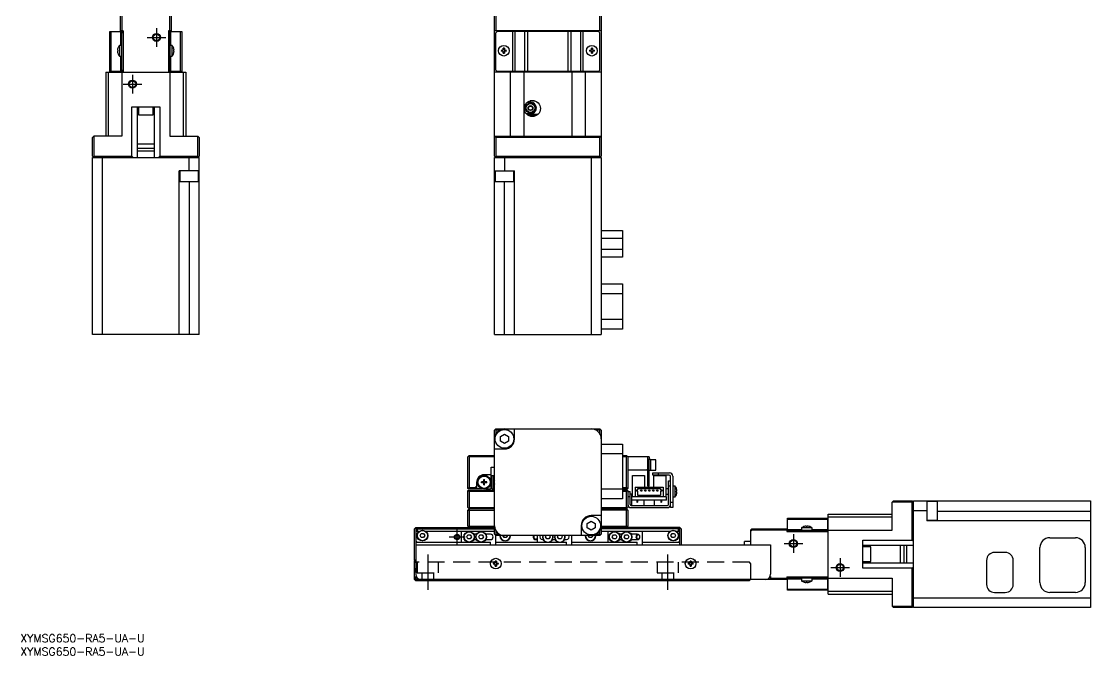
# Model space of a CAD drawing. Extents: x 0 to 815, y -8 to 501.
# Drawn here: x 0.4 to 401.1, y -8 to 229.8 of the extents above; entities that cross this region are included whole.
import ezdxf

# ---------------------------------------------------------------- set-up
doc = ezdxf.new("R2010")
doc.units = 0
doc.header["$LTSCALE"] = 0.5
doc.linetypes.add('CENTER', pattern=[50.8, 31.75, -6.35, 6.35, -6.35])
doc.linetypes.add('DASHED', pattern=[19.05, 12.7, -6.35])
for name, color, linetype in [('MSM_CENTER', 1, 'CENTER'), ('MSM_CONTINUOUS', 7, 'CONTINUOUS'), ('MSM_DASHED', 4, 'DASHED'), ('MSM_NARROW', 5, 'CONTINUOUS'), ('MSM_PART_NUMBER', 7, 'CONTINUOUS')]:
    doc.layers.add(name, color=color, linetype=linetype)
doc.styles.get("Standard").update_dxf_attribs({"font": 'txt.shx', "height": 1, "bigfont": 'bigfont.shx'})

# ---------------------------------------------------------------- blocks, each defined once
blk = doc.blocks.new('*U2')
at = {"layer": 'MSM_PART_NUMBER'}
blk.add_text('XYMSG650-RA5-UA-U', height=3, dxfattribs=at).set_placement((0, -3))
blk = doc.blocks.new('*U3')
at = {"layer": 'MSM_PART_NUMBER'}
blk.add_text('XYMSG650-RA5-UA-U', height=3, dxfattribs=at).set_placement((0, -8))

msp = doc.modelspace()

# ---------------------------------------------------------------- linework, layer by layer
at = {"layer": 'MSM_CENTER'}
for p, q in [((51, 227.31), (51, 220.31)), ((47.5, 223.81), (54.5, 223.81)), ((42, 209.81), (42, 202.81)), ((38.5, 206.31), (45.5, 206.31)), ((160.68, 36.5), (166.68, 36.5)), ((163.68, 33.5), (163.68, 39.5)), ((289.68, 37.5), (289.68, 30.5)), ((286.18, 34), (293.18, 34)), ((152.68, 29.97), (152.68, 16.68)), ((242.68, 16.68), (242.68, 29.97)), ((307.18, 28.5), (307.18, 21.5)), ((303.68, 25), (310.68, 25))]:
    msp.add_line(p, q, dxfattribs=at)
at = {"layer": 'MSM_CONTINUOUS'}
for p, q in [((37.5, 226.31), (37.5, 239.81)), ((38, 239.81), (38, 226.31)), ((56, 226.31), (56, 239.2)), ((56.5, 239.31), (56.5, 226.31)), ((177.68, 179.31), (177.68, 239.81)), ((178.18, 238.7), (178.18, 226.31)), ((217.18, 226.31), (217.18, 238.7)), ((217.68, 239.81), (217.68, 179.31)), ((33.5, 211.01), (33.5, 226.01)), ((33.5, 226.01), (38.5, 226.01)), ((33.94, 226.01), (33.94, 211.01)), ((38.5, 226.31), (37.5, 226.31)), ((37.71, 220.81), (37.71, 226.01)), ((38, 211.01), (38, 226.01)), ((38.5, 225.51), (38, 225.51)), ((38.5, 226.31), (38.5, 210.81)), ((56.5, 226.31), (55.5, 226.31)), ((55.5, 226.31), (55.5, 210.81)), ((55.5, 226.01), (60.5, 226.01)), ((56, 225.51), (55.5, 225.51)), ((56, 226.01), (56, 211.01)), ((56.29, 226.01), (56.29, 220.81)), ((60.06, 211.01), (60.06, 226.01)), ((60.5, 226.01), (60.5, 211.01)), ((217.68, 226.31), (177.68, 226.31)), ((178.68, 226.01), (178.18, 225.51)), ((178.18, 211.51), (178.18, 225.51)), ((216.68, 226.01), (178.68, 226.01)), ((184.56, 211.01), (184.56, 226.01)), ((185.27, 226.01), (185.27, 211.01)), ((187.68, 226.31), (187.68, 226.01)), ((189.03, 211.01), (189.03, 226.01)), ((189.43, 226.01), (189.43, 226.31)), ((190.1, 226.01), (190.1, 211.01)), ((192.88, 226.31), (192.68, 226.11)), ((202.68, 226.11), (192.68, 226.11)), ((192.68, 226.11), (192.68, 226.01)), ((202.68, 226.11), (202.48, 226.31)), ((202.68, 226.01), (202.68, 226.11)), ((205.27, 211.01), (205.27, 226.01)), ((205.93, 226.31), (205.93, 226.01)), ((206.33, 226.01), (206.33, 211.01)), ((207.68, 226.01), (207.68, 226.31)), ((210.1, 211.01), (210.1, 226.01)), ((210.8, 226.01), (210.8, 211.01)), ((217.18, 225.51), (216.68, 226.01)), ((217.18, 211.51), (217.18, 225.51)), ((37.1, 220.81), (37.1, 216.81)), ((38, 220.81), (37.1, 220.81)), ((56.9, 220.81), (56, 220.81)), ((56.9, 216.81), (56.9, 220.81)), ((36.41, 219.01), (36.54, 219.01)), ((36.54, 218.61), (36.41, 218.61)), ((36.54, 219.76), (36.54, 219.74)), ((36.54, 219.01), (36.54, 218.61)), ((36.54, 217.88), (36.54, 217.86)), ((37.1, 216.81), (38, 216.81)), ((37.71, 211.01), (37.71, 216.81)), ((56, 216.81), (56.9, 216.81)), ((56.29, 216.81), (56.29, 211.01)), ((57.46, 219.74), (57.46, 219.76)), ((57.46, 219.01), (57.59, 219.01)), ((57.46, 218.61), (57.46, 219.01)), ((57.59, 218.61), (57.46, 218.61)), ((57.46, 217.86), (57.46, 217.88)), ((180.25, 219.01), (180.98, 219.01)), ((180.98, 218.61), (180.25, 218.61)), ((180.98, 219.01), (180.98, 219.74)), ((180.98, 217.88), (180.98, 218.61)), ((181.38, 219.74), (181.38, 219.01)), ((181.38, 219.01), (182.11, 219.01)), ((181.38, 218.61), (181.38, 217.88)), ((182.11, 218.61), (181.38, 218.61)), ((213.25, 219.01), (213.98, 219.01)), ((213.98, 218.61), (213.25, 218.61)), ((213.98, 219.01), (213.98, 219.74)), ((213.98, 217.88), (213.98, 218.61)), ((214.38, 219.74), (214.38, 219.01)), ((214.38, 219.01), (215.11, 219.01)), ((214.38, 218.61), (214.38, 217.88)), ((215.11, 218.61), (214.38, 218.61)), ((32, 210.81), (32, 186.81)), ((32, 210.81), (62, 210.81)), ((33, 186.81), (33, 210.81)), ((38.5, 211.01), (33.5, 211.01)), ((38, 211.51), (38.5, 211.51)), ((38, 210.81), (38, 186.81)), ((55.5, 211.51), (56, 211.51)), ((60.5, 211.01), (55.5, 211.01)), ((56, 210.81), (56, 186.81)), ((61, 210.81), (61, 186.81)), ((62, 210.81), (62, 186.81)), ((217.68, 210.81), (177.68, 210.81)), ((178.18, 211.51), (178.68, 211.01)), ((216.68, 211.01), (178.68, 211.01)), ((183.68, 186.81), (183.68, 210.81)), ((187.68, 211.01), (187.68, 210.81)), ((188.68, 210.81), (188.68, 186.81)), ((189.8, 211.01), (189.8, 210.98)), ((189.8, 210.98), (205.56, 210.98)), ((190.41, 210.98), (190.41, 210.81)), ((190.86, 211.01), (190.86, 210.98)), ((191.44, 211.01), (191.44, 210.98)), ((192.91, 210.98), (192.91, 210.81)), ((195.41, 210.81), (195.41, 210.98)), ((199.95, 210.98), (199.95, 210.81)), ((202.45, 210.81), (202.45, 210.98)), ((203.92, 211.01), (203.92, 210.98)), ((204.51, 211.01), (204.51, 210.98)), ((204.95, 210.81), (204.95, 210.98)), ((205.56, 210.98), (205.56, 211.01)), ((206.68, 210.81), (206.68, 186.81)), ((207.68, 210.81), (207.68, 211.01)), ((211.68, 210.81), (211.68, 186.81)), ((216.68, 211.01), (217.18, 211.51)), ((41.75, 197.81), (52.25, 197.81)), ((41.75, 179.31), (41.75, 197.81)), ((43.75, 197.81), (43.75, 178.81)), ((44.25, 197.81), (44.25, 194.81)), ((49.75, 194.81), (49.75, 197.81)), ((50.25, 178.81), (50.25, 197.81)), ((52.25, 197.81), (52.25, 179.31)), ((190.08, 199.51), (191.18, 199.51)), ((190.32, 197.31), (190.75, 198.06)), ((190.75, 196.56), (190.32, 197.31)), ((190.75, 198.06), (191.61, 198.06)), ((191.61, 196.56), (190.75, 196.56)), ((192.65, 200.01), (191.11, 200.01)), ((191.61, 198.06), (192.05, 197.31)), ((192.05, 197.31), (191.61, 196.56)), ((44.25, 194.81), (49.75, 194.81)), ((191.18, 195.11), (189.65, 195.11)), ((193.92, 194.91), (189.84, 194.91)), ((193.54, 194.61), (190.22, 194.61)), ((27.5, 186.81), (27, 186.31)), ((27, 179.31), (27, 186.31)), ((27.5, 186.81), (27.5, 179.31)), ((38, 186.81), (27.5, 186.81)), ((56, 186.81), (66.5, 186.81)), ((66.5, 179.31), (66.5, 186.81)), ((67, 186.31), (66.5, 186.81)), ((67, 186.31), (67, 179.31)), ((178.18, 186.31), (177.68, 186.81)), ((177.68, 186.81), (217.68, 186.81)), ((217.18, 186.31), (178.18, 186.31)), ((178.18, 186.31), (178.18, 179.31)), ((217.68, 186.81), (217.18, 186.31)), ((217.18, 179.31), (217.18, 186.31)), ((50.25, 183.81), (43.75, 183.81)), ((43.75, 182.31), (50.25, 182.31)), ((43.75, 181.31), (50.25, 181.31)), ((27, 179.31), (27.5, 178.81)), ((27, 112.41), (27, 178.81)), ((27, 178.81), (67, 178.81)), ((27.25, 179.06), (27.5, 179.31)), ((27.5, 179.31), (41.75, 179.31)), ((30.7, 178.81), (30.7, 112.41)), ((41.75, 179.31), (42.25, 178.81)), ((51.75, 178.81), (52.25, 179.31)), ((52.25, 179.31), (66.5, 179.31)), ((63.3, 173.81), (63.3, 178.81)), ((66.5, 179.31), (66.75, 179.06)), ((67, 179.31), (66.5, 178.81)), ((67, 112.41), (67, 178.81)), ((177.68, 179.31), (178.18, 178.81)), ((177.68, 178.81), (217.68, 178.81)), ((177.68, 112.41), (177.68, 178.81)), ((177.93, 179.06), (178.18, 179.31)), ((178.18, 179.31), (217.18, 179.31)), ((181.38, 178.81), (181.38, 173.81)), ((213.98, 112.41), (213.98, 178.81)), ((217.18, 179.31), (217.43, 179.06)), ((217.18, 178.81), (217.68, 179.31)), ((217.68, 178.81), (217.68, 112.41)), ((67, 173.81), (59.51, 173.81)), ((59.51, 112.41), (59.51, 173.81)), ((59.76, 173.81), (59.76, 169.81)), ((66.76, 169.81), (66.76, 173.81)), ((177.68, 173.81), (185.17, 173.81)), ((177.92, 173.81), (177.92, 169.81)), ((184.92, 169.81), (184.92, 173.81)), ((185.17, 112.41), (185.17, 173.81)), ((59.76, 169.81), (66.76, 169.81)), ((63.21, 169.81), (63.21, 112.41)), ((177.92, 169.81), (184.92, 169.81)), ((181.47, 112.41), (181.47, 169.81)), ((217.68, 151.41), (225.68, 151.41)), ((225.68, 148.41), (217.68, 148.41)), ((225.68, 151.41), (225.68, 141.41)), ((217.68, 144.41), (225.68, 144.41)), ((225.68, 141.41), (217.68, 141.41)), ((217.68, 131.41), (225.68, 131.41)), ((225.68, 131.41), (225.68, 114.41)), ((225.68, 127.71), (217.68, 127.71)), ((217.68, 118.11), (225.68, 118.11)), ((67, 112.41), (27, 112.41)), ((177.68, 112.41), (217.68, 112.41)), ((225.68, 114.41), (217.68, 114.41)), ((177.68, 76.5), (178.18, 77)), ((177.68, 37.5), (177.68, 76.5)), ((177.93, 76.75), (178.18, 76.5)), ((178.18, 77), (217.18, 77)), ((179.52, 76.5), (178.18, 76.5)), ((178.18, 76.5), (178.18, 75.16)), ((185.17, 73.21), (185.17, 77)), ((217.18, 76.5), (215.84, 76.5)), ((217.18, 77), (217.68, 76.5)), ((217.18, 76.5), (217.43, 76.75)), ((217.18, 75.16), (217.18, 76.5)), ((217.68, 76.5), (217.68, 37.5)), ((179.92, 74.13), (181.42, 75)), ((179.92, 72.4), (179.92, 74.13)), ((181.42, 71.53), (179.92, 72.4)), ((181.42, 75), (182.92, 74.13)), ((182.92, 72.4), (181.42, 71.53)), ((182.92, 74.13), (182.92, 72.4)), ((177.68, 69.51), (181.47, 69.51)), ((217.68, 71.3), (225.68, 71.3)), ((225.68, 71.3), (225.68, 50.8)), ((167.68, 66.5), (168.18, 67)), ((167.68, 54.7), (167.68, 66.5)), ((167.93, 66.75), (168.18, 66.5)), ((168.18, 67), (177.68, 67)), ((168.18, 66.5), (168.18, 55)), ((177.68, 66.5), (168.18, 66.5)), ((225.68, 67.6), (217.68, 67.6)), ((225.68, 67), (227.18, 67)), ((227.18, 66.5), (225.68, 66.5)), ((227.18, 67), (227.68, 66.5)), ((227.18, 66.5), (227.43, 66.75)), ((227.18, 55), (227.18, 66.5)), ((235.68, 66.5), (227.68, 66.5)), ((227.68, 66.5), (227.68, 54.7)), ((235.18, 61.5), (235.18, 66.5)), ((236.18, 65.5), (235.18, 65.5)), ((235.68, 66.5), (235.68, 65.5)), ((235.68, 55.5), (235.68, 65.5)), ((236.18, 65.5), (236.18, 61.5)), ((238.18, 65.4), (236.18, 65.4)), ((238.18, 61.6), (238.18, 65.4)), ((176.48, 62.7), (177.68, 62.7)), ((176.48, 58.54), (176.48, 62.7)), ((235.18, 61.5), (227.68, 61.5)), ((235.18, 62), (234.68, 61.5)), ((235.18, 55.5), (235.18, 61.5)), ((235.68, 61.5), (236.18, 61.5)), ((236.18, 61.6), (238.18, 61.6)), ((236.98, 59.7), (236.98, 60.5)), ((236.98, 60.5), (243.28, 60.5)), ((238.98, 60.5), (238.98, 59.7)), ((170.98, 57), (170.98, 54.5)), ((172.78, 56.85), (172.78, 57.15)), ((173.58, 57.15), (172.78, 57.15)), ((173.58, 56.85), (172.78, 56.85)), ((173.31, 57.15), (173.31, 56.85)), ((173.64, 58), (173.93, 58)), ((173.64, 57.2), (173.64, 58)), ((173.93, 57.47), (173.64, 57.47)), ((173.64, 56), (173.64, 56.8)), ((173.93, 56.53), (173.64, 56.53)), ((176.48, 59.8), (173.78, 59.8)), ((173.93, 57.2), (173.93, 58)), ((173.93, 56), (173.93, 56.8)), ((174.78, 57.15), (173.99, 57.15)), ((174.78, 56.85), (173.99, 56.85)), ((174.25, 56.85), (174.25, 57.15)), ((174.78, 56.85), (174.78, 57.15)), ((176.11, 58.33), (176.48, 58.54)), ((176.68, 59.5), (177.28, 59.5)), ((176.68, 54.5), (176.68, 59.5)), ((177.28, 54.5), (177.28, 59.5)), ((177.68, 59.2), (177.48, 59)), ((177.68, 59), (177.48, 59)), ((177.48, 59), (177.48, 58.54)), ((177.62, 58.46), (177.48, 58.54)), ((229.43, 59.5), (233.93, 59.5)), ((229.43, 51.5), (229.43, 59.5)), ((233.93, 59.5), (233.93, 55.2)), ((243.18, 59.7), (236.98, 59.7)), ((237.43, 59.5), (238.43, 59.5)), ((237.43, 55.2), (237.43, 59.5)), ((238.43, 59.5), (238.43, 59.4)), ((240.93, 59.4), (238.43, 59.4)), ((239.23, 59.4), (239.23, 59.5)), ((240.13, 59.5), (239.23, 59.5)), ((239.61, 59.4), (239.61, 59.5)), ((239.76, 59.4), (239.76, 59.5)), ((240.13, 59.4), (240.13, 59.5)), ((240.93, 59.5), (240.93, 59.4)), ((240.93, 59.5), (241.93, 59.5)), ((241.93, 59.5), (241.93, 51.5)), ((242.88, 48.7), (242.88, 57.5)), ((242.88, 57.5), (243.68, 57.5)), ((243.68, 47.5), (243.68, 59.2)), ((244.48, 59.3), (244.48, 47.5)), ((167.78, 54.6), (167.68, 54.7)), ((167.68, 53.8), (167.83, 53.95)), ((167.68, 47.5), (167.68, 53.8)), ((168.18, 55), (167.78, 54.6)), ((167.78, 54.6), (167.88, 54.5)), ((167.83, 53.95), (167.88, 54)), ((168.18, 53.6), (167.83, 53.95)), ((173.07, 54.5), (167.88, 54.5)), ((167.88, 54), (177.48, 54)), ((168.18, 55), (170.48, 55)), ((168.18, 53.6), (168.18, 47.5)), ((177.68, 53.6), (168.18, 53.6)), ((170.98, 55.5), (170.48, 55)), ((170.48, 55), (170.98, 54.65)), ((173.64, 56), (173.93, 56)), ((174.5, 54.5), (176.18, 54.5)), ((176.18, 54.5), (176.48, 54.8)), ((176.48, 55.46), (176.34, 55.54)), ((176.48, 54.8), (176.48, 55.46)), ((176.68, 54.5), (177.28, 54.5)), ((177.48, 55.46), (177.68, 55.57)), ((177.48, 54), (177.48, 55.46)), ((177.48, 54.1), (177.68, 54.1)), ((217.68, 54.5), (225.68, 54.5)), ((225.68, 55), (227.18, 55)), ((227.48, 54), (225.68, 54)), ((227.18, 53.6), (225.68, 53.6)), ((227.48, 54.5), (225.94, 54.5)), ((227.58, 54.6), (227.18, 55)), ((227.53, 53.95), (227.18, 53.6)), ((227.18, 47.5), (227.18, 53.6)), ((227.48, 54.5), (227.58, 54.6)), ((227.48, 54), (227.53, 53.95)), ((227.53, 53.95), (227.68, 53.8)), ((227.68, 54.7), (227.58, 54.6)), ((227.68, 53.8), (227.68, 47.5)), ((227.68, 53.5), (228.48, 53.5)), ((228.48, 48.7), (228.48, 53.5)), ((228.98, 52.5), (228.48, 52.5)), ((228.98, 52.5), (228.98, 48.5)), ((230.43, 55.2), (240.93, 55.2)), ((230.43, 55.2), (230.43, 51.5)), ((230.93, 53.65), (230.93, 54.15)), ((230.93, 54.15), (231.43, 54.15)), ((231.43, 53.65), (230.93, 53.65)), ((231.43, 54.7), (239.93, 54.7)), ((231.43, 54.15), (231.43, 54.7)), ((231.43, 52), (231.43, 53.65)), ((235.18, 55.5), (235.68, 55.5)), ((239.93, 54.7), (239.93, 54.15)), ((239.93, 54.15), (240.43, 54.15)), ((239.93, 53.65), (239.93, 52)), ((240.43, 53.65), (239.93, 53.65)), ((240.43, 54.15), (240.43, 53.65)), ((240.93, 55.2), (240.93, 51.5)), ((242.88, 54.5), (241.93, 54.5)), ((241.93, 52.5), (242.88, 52.5)), ((243.68, 55.5), (242.88, 55.5)), ((245.38, 55.5), (244.48, 55.5)), ((245.38, 51.5), (245.38, 55.5)), ((245.94, 54.43), (245.94, 54.45)), ((245.94, 53.7), (246.07, 53.7)), ((245.94, 53.3), (245.94, 53.7)), ((246.07, 53.3), (245.94, 53.3)), ((245.94, 52.55), (245.94, 52.57)), ((225.68, 50.8), (217.68, 50.8)), ((228.48, 51.5), (227.68, 51.5)), ((228.54, 48.5), (228.98, 48.5)), ((228.88, 48.3), (242.48, 48.3)), ((229.18, 50.3), (229.18, 51.5)), ((242.18, 51.5), (229.18, 51.5)), ((242.18, 50.3), (229.18, 50.3)), ((231.06, 50.3), (231.06, 49.5)), ((231.06, 49.5), (231.31, 49.5)), ((231.31, 50.3), (231.31, 49.5)), ((239.93, 52), (231.43, 52)), ((233.68, 50.3), (233.68, 48.3)), ((237.68, 48.3), (237.68, 50.3)), ((240.06, 50.3), (240.06, 49.5)), ((240.06, 49.5), (240.31, 49.5)), ((240.31, 50.3), (240.31, 49.5)), ((242.18, 50.3), (242.18, 51.5)), ((243.68, 49.5), (244.48, 49.5)), ((244.48, 51.5), (245.38, 51.5)), ((327.18, 50), (326.68, 49.5)), ((326.68, 39), (326.68, 49.5)), ((334.18, 49.5), (326.68, 49.5)), ((327.18, 50), (334.18, 50)), ((334.68, 49.5), (334.18, 50)), ((334.18, 49.5), (334.43, 49.75)), ((334.18, 35.25), (334.18, 49.5)), ((334.68, 10), (334.68, 50)), ((334.68, 50), (401.08, 50)), ((339.68, 50), (339.68, 42.51)), ((343.68, 49.76), (339.68, 49.76)), ((343.68, 42.76), (343.68, 49.76)), ((401.08, 50), (401.08, 10)), ((168.18, 47), (167.68, 47.5)), ((168.18, 47), (167.68, 46.5)), ((167.68, 46.5), (177.68, 46.5)), ((167.68, 40.5), (167.68, 46.5)), ((168.18, 47.5), (167.93, 47.25)), ((168.18, 47.5), (177.68, 47.5)), ((168.18, 47), (168.18, 40.5)), ((177.68, 47), (168.18, 47)), ((217.68, 44.49), (213.89, 44.49)), ((217.68, 47.5), (227.18, 47.5)), ((227.18, 47), (217.68, 47)), ((227.68, 46.5), (217.68, 46.5)), ((227.43, 47.25), (227.18, 47.5)), ((227.68, 47.5), (227.18, 47)), ((227.18, 40.5), (227.18, 47)), ((227.18, 47), (227.68, 46.5)), ((227.68, 46.5), (227.68, 40.5)), ((228.88, 47.5), (242.48, 47.5)), ((244.48, 47.5), (243.68, 47.5)), ((302.68, 15), (302.68, 45)), ((302.68, 45), (326.68, 45)), ((339.68, 46.3), (334.68, 46.3)), ((343.68, 46.21), (401.08, 46.21)), ((167.68, 40.5), (168.18, 40)), ((167.68, 40.5), (177.68, 40.5)), ((168.39, 40), (168.18, 40.5)), ((210.19, 40.79), (210.19, 37)), ((212.44, 41.6), (213.94, 42.47)), ((212.44, 39.87), (212.44, 41.6)), ((213.94, 42.47), (215.44, 41.6)), ((215.44, 41.6), (215.44, 39.87)), ((217.68, 40.5), (227.68, 40.5)), ((227.18, 40.5), (226.97, 40)), ((227.68, 40.5), (227.18, 40)), ((287.48, 38.5), (287.48, 43.5)), ((287.48, 43.5), (302.48, 43.5)), ((302.48, 43.06), (287.48, 43.06)), ((293.75, 40.46), (293.73, 40.46)), ((294.48, 40.46), (294.48, 40.59)), ((294.88, 40.46), (294.48, 40.46)), ((294.88, 40.59), (294.88, 40.46)), ((295.63, 40.46), (295.61, 40.46)), ((302.48, 43.5), (302.48, 38.5)), ((302.68, 44), (326.68, 44)), ((339.68, 42.76), (343.68, 42.76)), ((401.08, 42.51), (339.68, 42.51)), ((147.68, 39.5), (148.18, 40)), ((147.68, 28), (147.68, 39.5)), ((147.93, 39.75), (148.18, 39.5)), ((148.18, 40), (177.68, 40)), ((148.18, 39.5), (177.68, 39.5)), ((148.18, 39.5), (148.18, 22.5)), ((149.36, 38.5), (148.18, 38.5)), ((148.68, 39.5), (148.68, 38.5)), ((149.82, 37), (150.25, 37.75)), ((150.25, 36.25), (149.82, 37)), ((150.25, 37.75), (151.11, 37.75)), ((151.11, 36.25), (150.25, 36.25)), ((151.11, 37.75), (151.55, 37)), ((151.55, 37), (151.11, 36.25)), ((177.68, 38.5), (152, 38.5)), ((165.18, 38.5), (165.18, 34.5)), ((167.32, 36.5), (167.75, 37.25)), ((167.75, 35.75), (167.32, 36.5)), ((167.75, 37.25), (168.61, 37.25)), ((168.61, 37.25), (169.05, 36.5)), ((169.05, 36.5), (168.61, 35.75)), ((170.95, 37.5), (169.91, 37.5)), ((171.82, 36.5), (172.25, 37.25)), ((172.25, 35.75), (171.82, 36.5)), ((172.25, 37.25), (173.11, 37.25)), ((173.11, 37.25), (173.55, 36.5)), ((173.55, 36.5), (173.11, 35.75)), ((176.18, 37.5), (174.41, 37.5)), ((178.18, 37), (177.68, 37.5)), ((177.93, 37.25), (178.18, 37.5)), ((178.18, 38.84), (178.18, 37.5)), ((178.18, 37.5), (179.52, 37.5)), ((178.18, 33.5), (178.18, 37)), ((217.18, 37), (178.18, 37)), ((181.25, 36.25), (180.82, 37)), ((182.11, 36.25), (181.25, 36.25)), ((182.55, 37), (182.11, 36.25)), ((193.68, 37), (193.68, 34.5)), ((196.82, 36.5), (197.1, 37)), ((197.25, 35.75), (196.82, 36.5)), ((198.55, 36.5), (198.11, 35.75)), ((198.26, 37), (198.55, 36.5)), ((201.32, 36.5), (201.6, 37)), ((201.75, 35.75), (201.32, 36.5)), ((203.05, 36.5), (202.61, 35.75)), ((202.76, 37), (203.05, 36.5)), ((206.68, 33.5), (206.68, 37)), ((213.94, 39), (212.44, 39.87)), ((213.25, 36.25), (212.82, 37)), ((214.11, 36.25), (213.25, 36.25)), ((215.44, 39.87), (213.94, 39)), ((214.55, 37), (214.11, 36.25)), ((215.84, 37.5), (217.18, 37.5)), ((217.18, 37.5), (217.18, 38.84)), ((217.68, 37.5), (217.18, 37)), ((217.43, 37.25), (217.18, 37.5)), ((247.18, 40), (217.68, 40)), ((247.18, 39.5), (217.68, 39.5)), ((243.36, 38.5), (217.68, 38.5)), ((220.18, 38.5), (220.18, 34.5)), ((221.82, 36.5), (222.25, 37.25)), ((222.25, 35.75), (221.82, 36.5)), ((222.25, 37.25), (223.11, 37.25)), ((223.11, 37.25), (223.55, 36.5)), ((223.55, 36.5), (223.11, 35.75)), ((225.45, 37.5), (224.41, 37.5)), ((226.32, 36.5), (226.75, 37.25)), ((226.75, 35.75), (226.32, 36.5)), ((226.75, 37.25), (227.61, 37.25)), ((227.61, 37.25), (228.05, 36.5)), ((228.05, 36.5), (227.61, 35.75)), ((231.18, 37.5), (228.91, 37.5)), ((233.18, 33.5), (233.18, 38.5)), ((243.82, 37), (244.25, 37.75)), ((244.25, 36.25), (243.82, 37)), ((244.25, 37.75), (245.11, 37.75)), ((245.11, 36.25), (244.25, 36.25)), ((245.11, 37.75), (245.55, 37)), ((245.55, 37), (245.11, 36.25)), ((247.18, 38.5), (246, 38.5)), ((246.68, 38.5), (246.68, 39.5)), ((247.68, 39.5), (247.18, 40)), ((247.18, 39.5), (247.43, 39.75)), ((247.18, 33.5), (247.18, 39.5)), ((247.68, 39.5), (247.68, 33.5)), ((273.68, 39), (274.18, 39.5)), ((273.68, 39), (273.68, 33.5)), ((274.29, 39), (273.68, 38.69)), ((274.18, 39.5), (287.18, 39.5)), ((274.79, 39.5), (274.29, 39)), ((287.18, 39), (274.29, 39)), ((287.18, 39.5), (287.18, 38.5)), ((287.18, 38.5), (302.68, 38.5)), ((287.48, 39.29), (292.68, 39.29)), ((287.48, 39), (302.48, 39)), ((287.98, 39), (287.98, 38.5)), ((296.68, 39.9), (292.68, 39.9)), ((292.68, 39.9), (292.68, 39)), ((296.68, 39), (296.68, 39.9)), ((296.68, 39.29), (302.48, 39.29)), ((301.98, 38.5), (301.98, 39)), ((302.68, 39), (326.68, 39)), ((385.78, 36.2), (395.38, 36.2)), ((148.68, 34.5), (148.18, 35)), ((148.18, 34.5), (176.18, 34.5)), ((148.18, 33.5), (281.18, 33.5)), ((168.61, 35.75), (167.75, 35.75)), ((169.91, 35.5), (170.95, 35.5)), ((173.11, 35.75), (172.25, 35.75)), ((174.41, 35.5), (176.18, 35.5)), ((176.18, 33.5), (176.18, 34.5)), ((178.18, 34.5), (204.68, 34.5)), ((195.68, 35.5), (195.95, 35.5)), ((198.11, 35.75), (197.25, 35.75)), ((199.41, 35.5), (200.45, 35.5)), ((202.61, 35.75), (201.75, 35.75)), ((203.91, 35.5), (204.68, 35.5)), ((204.68, 33.5), (204.68, 34.5)), ((206.68, 34.5), (231.18, 34.5)), ((223.11, 35.75), (222.25, 35.75)), ((224.41, 35.5), (225.45, 35.5)), ((227.61, 35.75), (226.75, 35.75)), ((228.91, 35.5), (231.18, 35.5)), ((231.18, 33.5), (231.18, 34.5)), ((233.18, 34.5), (247.18, 34.5)), ((247.18, 35), (246.68, 34.5)), ((271.38, 33.5), (271.38, 34.75)), ((273.68, 34.75), (271.38, 34.75)), ((281.18, 33.5), (281.18, 22.5)), ((315.68, 24.75), (315.68, 35.25)), ((315.68, 35.25), (334.18, 35.25)), ((334.68, 33.25), (315.68, 33.25)), ((318.68, 32.75), (315.68, 32.75)), ((318.68, 27.25), (318.68, 32.75)), ((329.68, 33.25), (329.68, 26.75)), ((331.18, 26.75), (331.18, 33.25)), ((332.18, 26.75), (332.18, 33.25)), ((334.68, 34.75), (334.18, 35.25)), ((382.08, 19.4), (382.08, 32.5)), ((399.08, 32.5), (399.08, 19.4)), ((369.08, 30.7), (365.08, 30.7)), ((148.08, 27.6), (147.68, 28)), ((147.68, 27.7), (147.78, 27.8)), ((147.68, 20.5), (147.68, 27.7)), ((148.18, 27.2), (147.68, 27.2)), ((147.68, 27), (148.18, 27)), ((147.78, 27.7), (147.78, 27.9)), ((147.88, 23.3), (147.88, 24.5)), ((148.18, 24.5), (147.88, 24.5)), ((147.98, 27), (148.18, 26.8)), ((148.18, 27.7), (148.08, 27.6)), ((148.18, 27.5), (148.08, 27.6)), ((148.08, 27.6), (148.08, 27.4)), ((148.08, 27.4), (148.18, 27.4)), ((177.25, 26.7), (177.98, 26.7)), ((177.98, 26.3), (177.25, 26.3)), ((177.98, 26.7), (177.98, 27.43)), ((177.98, 25.57), (177.98, 26.3)), ((178.38, 27.43), (178.38, 26.7)), ((178.38, 26.7), (179.11, 26.7)), ((178.38, 26.3), (178.38, 25.57)), ((179.11, 26.3), (178.38, 26.3)), ((250.25, 26.7), (250.98, 26.7)), ((250.98, 26.3), (250.25, 26.3)), ((250.98, 26.7), (250.98, 27.43)), ((250.98, 25.57), (250.98, 26.3)), ((251.38, 27.43), (251.38, 26.7)), ((251.38, 26.7), (252.11, 26.7)), ((252.11, 26.3), (251.38, 26.3)), ((251.38, 26.3), (251.38, 25.57)), ((315.68, 27.25), (318.68, 27.25)), ((315.68, 26.75), (334.68, 26.75)), ((334.18, 24.75), (315.68, 24.75)), ((334.18, 24.75), (334.68, 25.25)), ((334.18, 10.5), (334.18, 24.75)), ((362.08, 27.7), (362.08, 18.7)), ((372.08, 18.7), (372.08, 27.7)), ((148.18, 20), (147.68, 20.5)), ((148.18, 23.3), (147.88, 23.3)), ((148.18, 20.5), (147.93, 20.25)), ((148.18, 20.5), (148.18, 21.7)), ((148.18, 21.7), (148.35, 21.7)), ((287.18, 20.5), (148.18, 20.5)), ((273.43, 20.25), (273.18, 20.5)), ((273.18, 20), (273.68, 20.5)), ((281.01, 21.7), (281.18, 21.7)), ((281.18, 21.7), (281.18, 20.5)), ((281.18, 21), (287.18, 21)), ((287.18, 21.5), (302.68, 21.5)), ((287.18, 21.5), (287.18, 20.5)), ((287.48, 16.5), (287.48, 21.5)), ((302.48, 21), (287.48, 21)), ((292.68, 20.71), (287.48, 20.71)), ((287.98, 21.5), (287.98, 21)), ((292.68, 21), (292.68, 20.1)), ((292.68, 20.1), (296.68, 20.1)), ((296.68, 20.1), (296.68, 21)), ((302.48, 20.71), (296.68, 20.71)), ((301.98, 21), (301.98, 21.5)), ((302.48, 21.5), (302.48, 16.5)), ((302.68, 21), (326.68, 21)), ((326.68, 21), (326.68, 10.5)), ((273.18, 20), (148.18, 20)), ((287.48, 16.94), (302.48, 16.94)), ((302.48, 16.5), (287.48, 16.5)), ((293.73, 19.54), (293.75, 19.54)), ((294.48, 19.54), (294.88, 19.54)), ((294.48, 19.41), (294.48, 19.54)), ((294.88, 19.54), (294.88, 19.41)), ((295.61, 19.54), (295.63, 19.54)), ((326.68, 16), (302.68, 16)), ((302.68, 15), (326.68, 15)), ((334.68, 13.7), (401.08, 13.7)), ((365.08, 15.7), (369.08, 15.7)), ((395.38, 15.7), (385.78, 15.7)), ((326.68, 10.5), (334.18, 10.5)), ((326.68, 10.5), (327.18, 10)), ((334.18, 10), (327.18, 10)), ((334.43, 10.25), (334.18, 10.5)), ((334.18, 10), (334.68, 10.5)), ((401.08, 10), (334.68, 10))]:
    msp.add_line(p, q, dxfattribs=at)
for centre, radius in [((51, 223.81), 1.23), ((181.18, 218.81), 2), ((214.18, 218.81), 2), ((42, 206.31), 1.23), ((191.88, 197.11), 3), ((191.18, 197.31), 1.9), ((191.18, 197.31), 1.67), ((191.18, 197.31), 0.9), ((181.42, 73.26), 3.5), ((173.78, 57), 2.6), ((173.78, 57), 2.3), ((232.68, 53.9), 0.25), ((234.18, 53.9), 0.25), ((235.68, 53.9), 0.25), ((237.18, 53.9), 0.25), ((238.68, 53.9), 0.25), ((213.94, 40.74), 3.5), ((150.68, 37), 2), ((150.68, 37), 1.9), ((163.68, 36.5), 0.783), ((168.18, 36.5), 2), ((168.18, 36.5), 1.9), ((172.68, 36.5), 2), ((172.68, 36.5), 1.9), ((222.68, 36.5), 2), ((222.68, 36.5), 1.9), ((227.18, 36.5), 2), ((227.18, 36.5), 1.9), ((244.68, 37), 2), ((244.68, 37), 1.9), ((289.68, 34), 1.23), ((178.18, 26.5), 2), ((251.18, 26.5), 2), ((307.18, 25), 1.23)]:
    msp.add_circle(centre, radius, dxfattribs=at)
for centre, radius, start, end in [((39.6, 218.81), 3.2, 141.3178, 162.73), ((54.4, 218.81), 3.2, 17.27, 38.6822), ((39.6, 218.81), 3.19, 163.0947, 176.4096), ((39.6, 218.81), 3.19, 183.5903, 196.9053), ((39.6, 218.81), 3.2, 197.27, 218.6822), ((54.4, 218.81), 3.2, 321.3178, 342.73), ((54.4, 218.81), 3.19, 3.5904, 16.9053), ((54.4, 218.81), 3.19, 343.0947, 356.4097), ((181.18, 218.81), 0.95, 167.8468, 192.1532), ((181.18, 218.81), 0.435, 152.6335, 207.3665), ((181.18, 218.81), 0.95, 77.8468, 102.1532), ((181.18, 218.81), 0.435, 62.6335, 117.3665), ((181.18, 218.81), 0.435, 242.6335, 297.3665), ((181.18, 218.81), 0.95, 257.8468, 282.1532), ((181.18, 218.81), 0.435, 332.6335, 27.3665), ((181.18, 218.81), 0.95, 347.8468, 12.1532), ((214.18, 218.81), 0.95, 167.8468, 192.1532), ((214.18, 218.81), 0.435, 152.6335, 207.3665), ((214.18, 218.81), 0.95, 77.8468, 102.1532), ((214.18, 218.81), 0.435, 62.6335, 117.3665), ((214.18, 218.81), 0.435, 242.6335, 297.3665), ((214.18, 218.81), 0.95, 257.8468, 282.1532), ((214.18, 218.81), 0.435, 332.6335, 27.3665), ((214.18, 218.81), 0.95, 347.8468, 12.1532), ((191.18, 197.31), 2.2, 270.0004, 89.9996), ((181.38, 73.3), 3.7, 90, 180), ((213.98, 73.3), 3.7, 0, 90), ((181.47, 73.21), 3.7, 270, 0), ((243.28, 59.3), 1.2, 0, 90), ((173.78, 57), 2.8, 90, 180), ((173.58, 57.2), 0.06, 270, 0), ((173.58, 56.8), 0.06, 0, 90), ((173.99, 57.2), 0.06, 180, 270), ((173.99, 56.8), 0.06, 90, 180), ((176.98, 57), 1.59, 100.8931, 126.1972), ((177.1, 56.89), 1.75, 124.5052, 127.006), ((176.98, 57), 1.59, 63.8358, 79.1069), ((180.18, 57), 2.6, 164.0576, 195.9424), ((176.87, 56.89), 1.75, 62.2435, 64.5052), ((243.18, 59.2), 0.5, 0, 90), ((177.1, 57.11), 1.75, 232.994, 244.5052), ((176.98, 57), 1.59, 233.8028, 259.1069), ((176.98, 57), 1.59, 280.8931, 296.1642), ((225.28, 53.75), 1, 48.5904, 66.4218), ((225.28, 54.75), 1, 293.5782, 311.4096), ((242.88, 53.5), 3.2, 17.27, 38.6822), ((242.88, 53.5), 3.2, 321.3178, 342.73), ((242.88, 53.5), 3.19, 3.5903, 16.9053), ((242.88, 53.5), 3.19, 343.0947, 356.4097), ((228.88, 48.7), 1.2, 180, 270), ((228.88, 48.7), 0.4, 180, 270), ((242.48, 48.7), 0.4, 270, 0), ((242.48, 48.7), 1.2, 270, 0), ((213.89, 40.79), 3.7, 90, 180), ((181.38, 40.7), 3.7, 180, 270), ((213.98, 40.7), 3.7, 270, 0), ((294.68, 37.4), 3.2, 107.27, 128.6822), ((294.68, 37.4), 3.19, 93.5903, 106.9053), ((294.68, 37.4), 3.19, 73.0947, 86.4096), ((294.68, 37.4), 3.2, 51.3178, 72.73), ((176.18, 36.5), 1, 270, 90), ((181.68, 37), 2, 180, 0), ((181.68, 37), 1.9, 180, 360), ((193.18, 36.5), 0.783, 140.3451, 309.6549), ((195.68, 36.5), 1, 150, 270), ((197.68, 36.5), 2, 165.5225, 14.4775), ((197.68, 36.5), 1.9, 164.7425, 15.2575), ((202.18, 36.5), 2, 165.5225, 14.4775), ((202.18, 36.5), 1.9, 164.7425, 15.2575), ((204.68, 36.5), 1, 270, 30), ((213.68, 37), 2, 180, 0), ((213.68, 37), 1.9, 180, 360), ((231.68, 36.5), 0.783, 79.9945, 280.0055), ((231.18, 36.5), 1, 270, 90), ((385.78, 32.5), 3.7, 90, 180), ((395.38, 32.5), 3.7, 0, 90), ((365.08, 27.7), 3, 90, 180), ((369.08, 27.7), 3, 0, 90), ((148.08, 27.7), 0.3, 180, 270), ((178.18, 26.5), 0.95, 167.8468, 192.1532), ((178.18, 26.5), 0.435, 152.6335, 207.3665), ((178.18, 26.5), 0.95, 77.8468, 102.1532), ((178.18, 26.5), 0.435, 62.6335, 117.3665), ((178.18, 26.5), 0.435, 242.6335, 297.3665), ((178.18, 26.5), 0.95, 257.8468, 282.1532), ((178.18, 26.5), 0.435, 332.6335, 27.3665), ((178.18, 26.5), 0.95, 347.8468, 12.1532), ((251.18, 26.5), 0.95, 167.8468, 192.1532), ((251.18, 26.5), 0.435, 152.6335, 207.3665), ((251.18, 26.5), 0.95, 77.8468, 102.1532), ((251.18, 26.5), 0.435, 62.6335, 117.3665), ((251.18, 26.5), 0.435, 242.6335, 297.3665), ((251.18, 26.5), 0.95, 257.8468, 282.1532), ((251.18, 26.5), 0.435, 332.6335, 27.3665), ((251.18, 26.5), 0.95, 347.8468, 12.1532), ((150.18, 22.5), 2, 180, 270), ((279.18, 22.5), 2, 270, 0), ((294.68, 22.6), 3.2, 231.3178, 252.73), ((294.68, 22.6), 3.2, 287.27, 308.6822), ((294.68, 22.6), 3.19, 253.0947, 266.4097), ((294.68, 22.6), 3.19, 273.5904, 286.9053), ((365.08, 18.7), 3, 180, 270), ((369.08, 18.7), 3, 270, 0), ((385.78, 19.4), 3.7, 180, 270), ((395.38, 19.4), 3.7, 270, 0)]:
    msp.add_arc(centre, radius, start, end, dxfattribs=at)
at = {"layer": 'MSM_DASHED'}
for p, q in [((273.28, 27), (148.18, 27)), ((148.68, 27), (148.68, 23)), ((156.68, 23), (156.68, 27)), ((238.68, 27), (238.68, 23)), ((246.68, 23), (246.68, 27)), ((273.33, 26.95), (273.28, 27)), ((273.68, 26.6), (273.33, 26.95)), ((273.68, 26.6), (273.68, 20.5)), ((148.68, 23), (156.68, 23)), ((150.43, 23), (150.43, 20)), ((154.93, 20), (154.93, 23)), ((238.68, 23), (246.68, 23)), ((240.43, 23), (240.43, 20)), ((244.93, 20), (244.93, 23))]:
    msp.add_line(p, q, dxfattribs=at)
at = {"layer": 'MSM_NARROW'}
for centre, radius in [((51, 223.81), 1.5), ((42, 206.31), 1.5), ((163.68, 36.5), 1), ((289.68, 34), 1.5), ((307.18, 25), 1.5)]:
    msp.add_circle(centre, radius, dxfattribs=at)
for centre, start, end in [((193.18, 36.5), 150, 300), ((231.68, 36.5), 104.4775, 255.5225)]:
    msp.add_arc(centre, 1, start, end, dxfattribs=at)

# ---------------------------------------------------------------- block references
at = {"layer": 'MSM_CONTINUOUS'}
for name in ['*U2', '*U3']:
    msp.add_blockref(name, (0, 0), dxfattribs=at)

doc.saveas('drawing.dxf')
